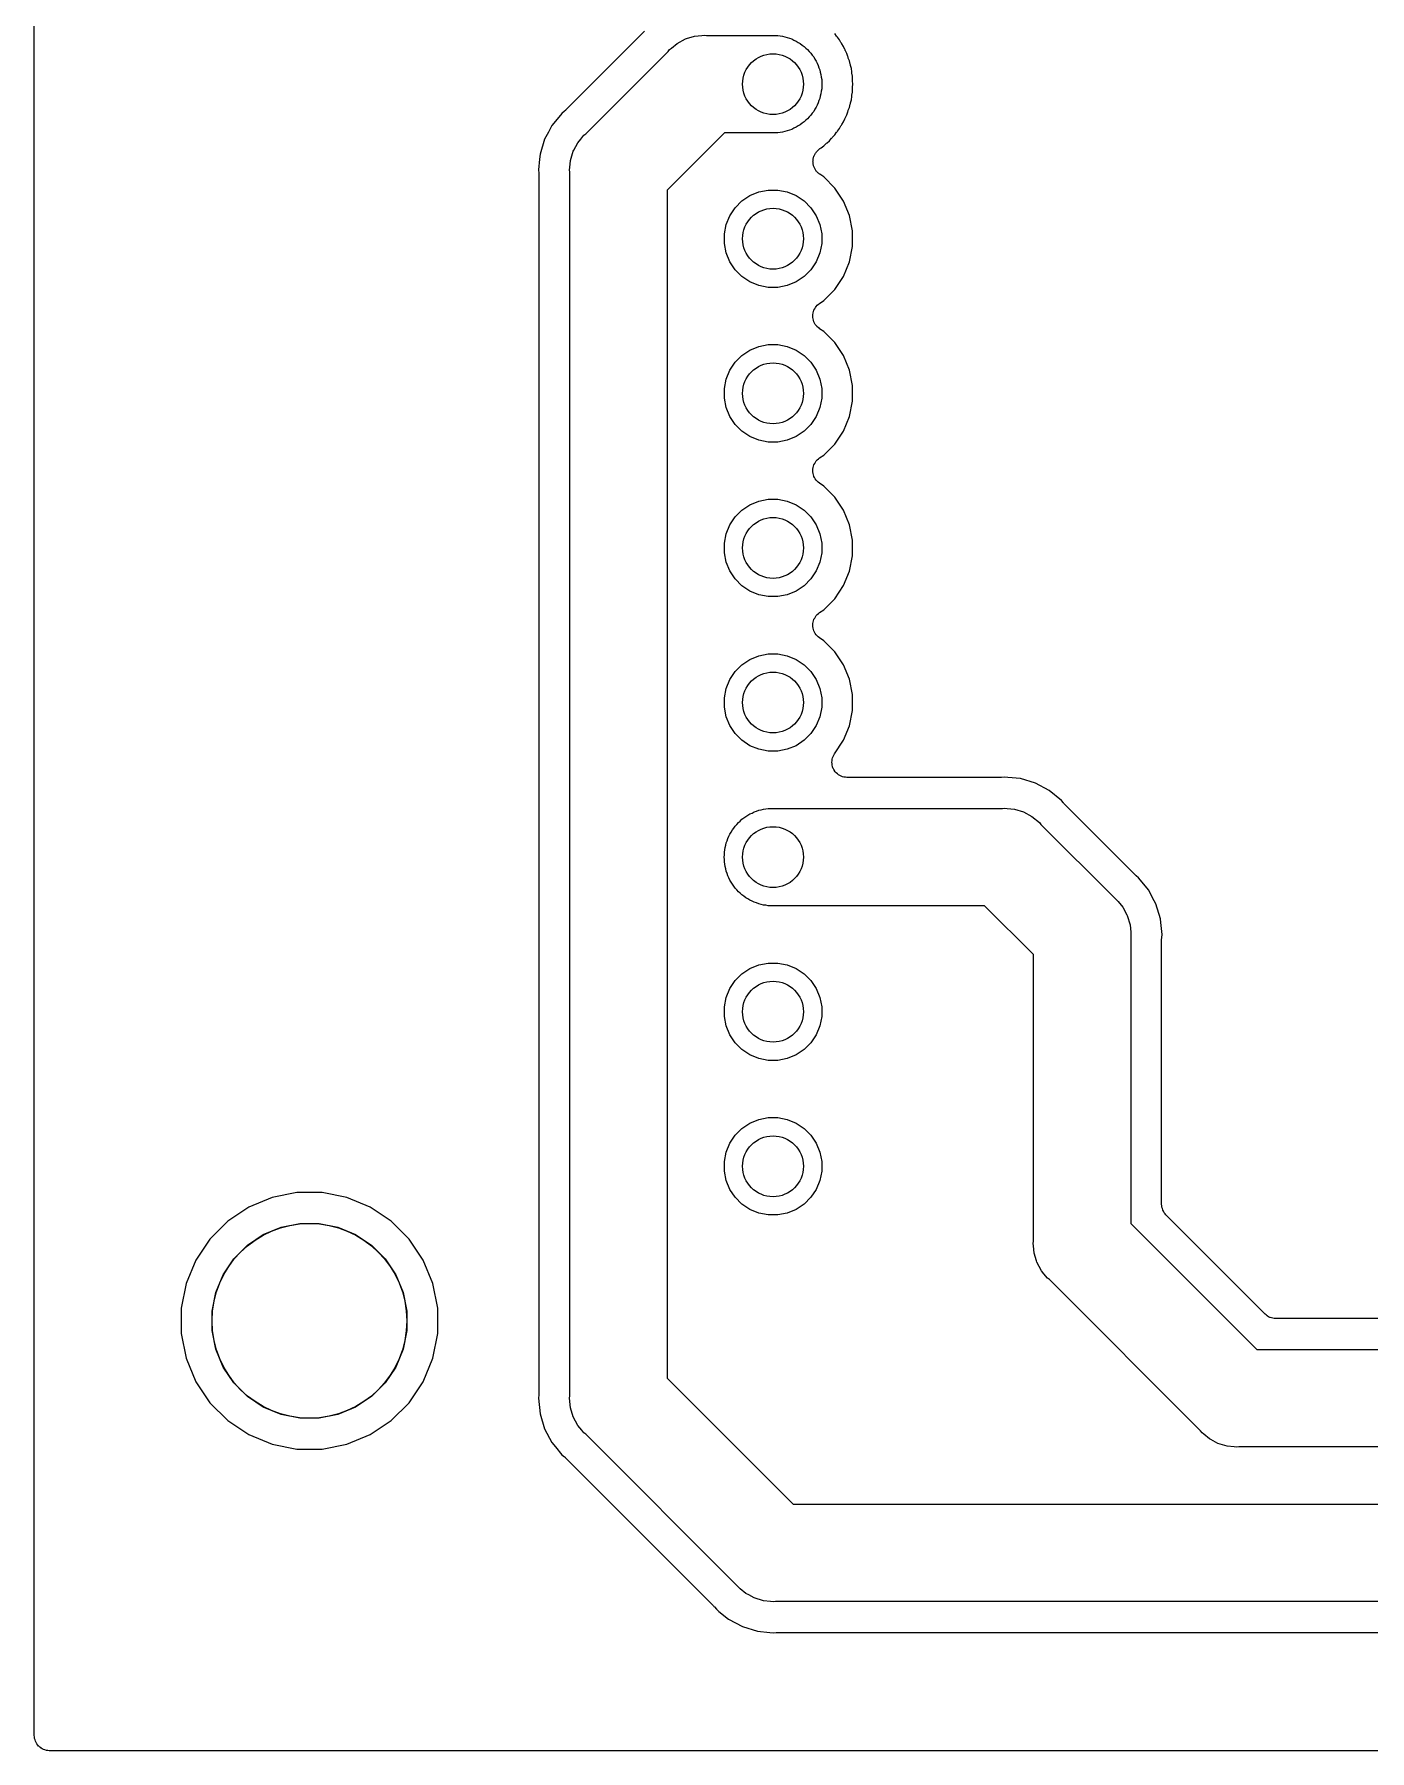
# Model space of a CAD drawing. Extents: x 42.5 to 107.4, y -118.8 to -66.6.
# Drawn here: x 42.47 to 64.42, y -118.82 to -90.62 of the extents above; entities that cross this region are included whole.
import ezdxf

# ---------------------------------------------------------------- set-up
doc = ezdxf.new("R2010")
doc.units = 0
doc.layers.add('BLACK', color=7, linetype='CONTINUOUS')

msp = doc.modelspace()

# ---------------------------------------------------------------- linework, layer by layer
at = {"layer": 'BLACK', "linetype": 'CONTINUOUS'}
for p, q in [((42.468, -118.572), (42.468, -66.848)), ((52.4996, -90.5692), (51.1992, -91.8696)), ((52.9407, -90.8465), (53.032, -90.7716)), ((53.032, -90.7716), (53.171, -90.6973)), ((53.171, -90.6973), (53.1878, -90.6922)), ((53.1878, -90.6922), (53.3218, -90.6516)), ((53.3218, -90.6516), (53.4393, -90.64)), ((53.4393, -90.64), (53.4786, -90.6361)), ((53.4393, -90.64), (53.4393, -90.64)), ((53.4786, -90.6361), (53.5179, -90.64)), ((53.5179, -90.64), (54.6888, -90.64)), ((54.6888, -90.64), (54.7275, -90.6477)), ((54.7275, -90.6477), (54.7668, -90.6516)), ((54.7668, -90.6516), (54.8046, -90.663)), ((54.8046, -90.663), (54.8434, -90.6707)), ((54.8434, -90.6707), (54.8798, -90.6859)), ((54.8798, -90.6859), (54.9176, -90.6973)), ((54.9176, -90.6973), (54.9524, -90.7159)), ((54.9524, -90.7159), (54.9889, -90.731)), ((54.9889, -90.731), (55.0218, -90.753)), ((55.0218, -90.753), (55.0566, -90.7716)), ((55.0566, -90.7716), (55.0871, -90.7967)), ((55.0871, -90.7967), (55.12, -90.8186)), ((55.655, -90.6497), (55.626, -90.6062)), ((55.6617, -90.6578), (55.655, -90.6497)), ((55.6675, -90.6667), (55.6617, -90.6578)), ((55.6697, -90.6694), (55.6675, -90.6667)), ((55.7028, -90.7098), (55.6697, -90.6694)), ((55.7275, -90.7559), (55.7028, -90.7098)), ((55.7333, -90.7647), (55.7275, -90.7559)), ((55.7382, -90.774), (55.7333, -90.7647)), ((55.7401, -90.777), (55.7382, -90.774)), ((55.7691, -90.8204), (55.7401, -90.777)), ((51.5321, -92.2552), (52.8852, -90.9021)), ((52.8852, -90.9021), (52.9102, -90.8716)), ((52.9102, -90.8716), (52.9407, -90.8465)), ((55.12, -90.8186), (55.1479, -90.8465)), ((55.1479, -90.8465), (55.1784, -90.8716)), ((55.1784, -90.8716), (55.2035, -90.9021)), ((55.2035, -90.9021), (55.2314, -90.93)), ((55.2314, -90.93), (55.2533, -90.9629)), ((55.2533, -90.9629), (55.2784, -90.9934)), ((55.2784, -90.9934), (55.297, -91.0282)), ((55.297, -91.0282), (55.319, -91.0611)), ((55.319, -91.0611), (55.3341, -91.0976)), ((55.7891, -90.8687), (55.7691, -90.8204)), ((55.7941, -90.878), (55.7891, -90.8687)), ((55.798, -90.8878), (55.7941, -90.878)), ((55.7996, -90.8909), (55.798, -90.8878)), ((55.8243, -90.937), (55.7996, -90.8909)), ((55.8395, -90.9871), (55.8243, -90.937)), ((55.8435, -90.9968), (55.8395, -90.9871)), ((55.8464, -91.0069), (55.8435, -90.9968)), ((55.8477, -91.0102), (55.8464, -91.0069)), ((55.8677, -91.0585), (55.8477, -91.0102)), ((55.8779, -91.1097), (55.8677, -91.0585)), ((55.3341, -91.0976), (55.3527, -91.1324)), ((55.3527, -91.1324), (55.3641, -91.1702)), ((55.3641, -91.1702), (55.3793, -91.2066)), ((55.3793, -91.2066), (55.387, -91.2454)), ((55.387, -91.2454), (55.3984, -91.2832)), ((55.3984, -91.2832), (55.4023, -91.3225)), ((55.4023, -91.3225), (55.41, -91.3612)), ((55.41, -91.3612), (55.41, -91.4007)), ((55.881, -91.1198), (55.8779, -91.1097)), ((55.8829, -91.1302), (55.881, -91.1198)), ((55.8839, -91.1335), (55.8829, -91.1302)), ((55.8991, -91.1836), (55.8839, -91.1335)), ((55.9042, -91.2356), (55.8991, -91.1836)), ((55.9062, -91.246), (55.9042, -91.2356)), ((55.9071, -91.2565), (55.9062, -91.246)), ((55.9078, -91.2599), (55.9071, -91.2565)), ((55.918, -91.3112), (55.9078, -91.2599)), ((55.918, -91.3635), (55.918, -91.3112)), ((55.919, -91.374), (55.918, -91.3635)), ((55.387, -91.6346), (55.3793, -91.6734)), ((55.3984, -91.5968), (55.387, -91.6346)), ((55.4023, -91.5575), (55.3984, -91.5968)), ((55.41, -91.5188), (55.4023, -91.5575)), ((55.41, -91.4007), (55.4139, -91.44)), ((55.4139, -91.44), (55.41, -91.4793)), ((55.41, -91.4793), (55.41, -91.5188)), ((55.8991, -91.6964), (55.9042, -91.6444)), ((55.9042, -91.6444), (55.9046, -91.6409)), ((55.9046, -91.6409), (55.9068, -91.6306)), ((55.9068, -91.6306), (55.9078, -91.6201)), ((55.9078, -91.6201), (55.918, -91.5688)), ((55.918, -91.513), (55.9192, -91.5026)), ((55.918, -91.5165), (55.918, -91.513)), ((55.918, -91.5688), (55.918, -91.5165)), ((55.9189, -91.3845), (55.919, -91.374)), ((55.9192, -91.388), (55.9189, -91.3845)), ((55.9243, -91.44), (55.9192, -91.388)), ((55.9192, -91.492), (55.9243, -91.44)), ((55.9192, -91.5026), (55.9192, -91.492)), ((51.1406, -91.9193), (51.0072, -92.0819)), ((51.1811, -91.8861), (51.1406, -91.9193)), ((51.1885, -91.8786), (51.1811, -91.8861)), ((51.1967, -91.8721), (51.1885, -91.8786)), ((51.1992, -91.8696), (51.1967, -91.8721)), ((55.2533, -91.9171), (55.2314, -91.95)), ((55.2784, -91.8866), (55.2533, -91.9171)), ((55.297, -91.8518), (55.2784, -91.8866)), ((55.319, -91.8189), (55.297, -91.8518)), ((55.3341, -91.7824), (55.319, -91.8189)), ((55.3527, -91.7476), (55.3341, -91.7824)), ((55.3641, -91.7098), (55.3527, -91.7476)), ((55.3793, -91.6734), (55.3641, -91.7098)), ((55.8243, -91.943), (55.8395, -91.8929)), ((55.8395, -91.8929), (55.8405, -91.8896)), ((55.8405, -91.8896), (55.8447, -91.8799)), ((55.8447, -91.8799), (55.8477, -91.8698)), ((55.8477, -91.8698), (55.8677, -91.8215)), ((55.8677, -91.8215), (55.8779, -91.7702)), ((55.8779, -91.7702), (55.8786, -91.7668)), ((55.8786, -91.7668), (55.8818, -91.7568)), ((55.8818, -91.7568), (55.8839, -91.7465)), ((55.8839, -91.7465), (55.8991, -91.6964)), ((50.9772, -92.1184), (50.9182, -92.2287)), ((51.0072, -92.0819), (50.9772, -92.1184)), ((51.0072, -92.0819), (51.0072, -92.0819)), ((54.8434, -92.2093), (54.8046, -92.217)), ((54.8798, -92.1941), (54.8434, -92.2093)), ((54.9176, -92.1827), (54.8798, -92.1941)), ((54.9524, -92.1641), (54.9176, -92.1827)), ((54.9889, -92.149), (54.9524, -92.1641)), ((55.0218, -92.127), (54.9889, -92.149)), ((55.0566, -92.1084), (55.0218, -92.127)), ((55.0871, -92.0833), (55.0566, -92.1084)), ((55.12, -92.0614), (55.0871, -92.0833)), ((55.1479, -92.0335), (55.12, -92.0614)), ((55.1784, -92.0084), (55.1479, -92.0335)), ((55.2035, -91.9779), (55.1784, -92.0084)), ((55.2314, -91.95), (55.2035, -91.9779)), ((55.6638, -92.2194), (55.6697, -92.2106)), ((55.6697, -92.2106), (55.7028, -92.1702)), ((55.7028, -92.1702), (55.7275, -92.1241)), ((55.7275, -92.1241), (55.7291, -92.121)), ((55.7291, -92.121), (55.7351, -92.1123)), ((55.7351, -92.1123), (55.7401, -92.103)), ((55.7401, -92.103), (55.7691, -92.0596)), ((55.7691, -92.0596), (55.7891, -92.0113)), ((55.7891, -92.0113), (55.7905, -92.008)), ((55.7905, -92.008), (55.7956, -91.9988)), ((55.7956, -91.9988), (55.7996, -91.9891)), ((55.7996, -91.9891), (55.8243, -91.943)), ((50.8557, -92.3457), (50.7809, -92.5922)), ((50.9182, -92.2287), (50.8557, -92.3457)), ((50.9182, -92.2287), (50.9182, -92.2287)), ((51.335, -92.5266), (51.4016, -92.402)), ((51.4016, -92.402), (51.4511, -92.3417)), ((51.4511, -92.3417), (51.5016, -92.2802)), ((51.5016, -92.2802), (51.5321, -92.2552)), ((53.81, -92.24), (52.87, -93.18)), ((54.6888, -92.24), (53.81, -92.24)), ((54.7275, -92.2323), (54.6888, -92.24)), ((54.7668, -92.2284), (54.7275, -92.2323)), ((54.8046, -92.217), (54.7668, -92.2284)), ((55.3806, -92.4997), (55.3833, -92.4975)), ((55.3833, -92.4975), (55.3922, -92.4917)), ((55.3922, -92.4917), (55.4003, -92.485)), ((55.4003, -92.485), (55.4438, -92.456)), ((55.4438, -92.456), (55.4808, -92.419)), ((55.4808, -92.419), (55.4833, -92.4166)), ((55.4833, -92.4166), (55.4915, -92.41)), ((55.4915, -92.41), (55.4989, -92.4025)), ((55.4989, -92.4025), (55.5394, -92.3694)), ((55.5394, -92.3694), (55.5725, -92.3289)), ((55.5725, -92.3289), (55.5748, -92.3263)), ((55.5748, -92.3263), (55.5823, -92.3189)), ((55.5823, -92.3189), (55.589, -92.3108)), ((55.589, -92.3108), (55.626, -92.2738)), ((55.626, -92.2738), (55.655, -92.2303)), ((55.655, -92.2303), (55.657, -92.2274)), ((55.657, -92.2274), (55.6638, -92.2194)), ((50.7728, -92.6747), (50.7557, -92.8486)), ((50.7809, -92.5922), (50.7728, -92.6747)), ((50.7728, -92.6747), (50.7728, -92.6747)), ((51.27, -92.8093), (51.2816, -92.6918)), ((51.2816, -92.6918), (51.3273, -92.541)), ((51.3273, -92.541), (51.335, -92.5266)), ((55.2663, -92.7094), (55.2675, -92.6979)), ((55.2674, -92.7222), (55.2663, -92.7094)), ((55.2674, -92.7352), (55.2674, -92.7222)), ((55.2695, -92.7465), (55.2674, -92.7352)), ((55.2675, -92.6864), (55.2701, -92.6737)), ((55.2675, -92.6979), (55.2675, -92.6864)), ((55.2706, -92.758), (55.2695, -92.7465)), ((55.2701, -92.6737), (55.2715, -92.6608)), ((55.2742, -92.7704), (55.2706, -92.758)), ((55.2715, -92.6608), (55.2749, -92.6498)), ((55.2766, -92.7831), (55.2742, -92.7704)), ((55.2749, -92.6498), (55.2772, -92.6386)), ((55.2772, -92.6386), (55.2822, -92.6266)), ((55.2822, -92.6266), (55.286, -92.6143)), ((55.286, -92.6143), (55.2915, -92.6042)), ((55.2915, -92.6042), (55.296, -92.5935)), ((55.296, -92.5935), (55.3032, -92.5828)), ((55.3032, -92.5828), (55.3094, -92.5714)), ((55.3094, -92.5714), (55.3167, -92.5626)), ((55.3167, -92.5626), (55.3231, -92.553)), ((55.3231, -92.553), (55.3323, -92.5438)), ((55.3323, -92.5438), (55.3406, -92.5339)), ((55.3406, -92.5339), (55.3495, -92.5266)), ((55.3495, -92.5266), (55.3577, -92.5185)), ((55.3577, -92.5185), (55.3806, -92.4997)), ((50.7557, -92.8486), (50.7608, -92.9007)), ((50.7608, -92.9007), (50.7611, -92.9041)), ((50.7611, -92.9041), (50.761, -92.9147)), ((50.761, -92.9147), (50.762, -92.9252)), ((50.762, -92.9252), (50.762, -112.953)), ((51.2661, -92.8486), (51.27, -92.8093)), ((51.27, -92.8879), (51.2661, -92.8486)), ((51.27, -112.991), (51.27, -92.8879)), ((55.281, -92.7937), (55.2766, -92.7831)), ((55.2842, -92.8048), (55.281, -92.7937)), ((55.2902, -92.8163), (55.2842, -92.8048)), ((55.2951, -92.8282), (55.2902, -92.8163)), ((55.3014, -92.8379), (55.2951, -92.8282)), ((55.3067, -92.8481), (55.3014, -92.8379)), ((55.3148, -92.8582), (55.3067, -92.8481)), ((55.3219, -92.869), (55.3148, -92.8582)), ((55.33, -92.8772), (55.3219, -92.869)), ((55.3372, -92.8862), (55.33, -92.8772)), ((55.3471, -92.8945), (55.3372, -92.8862)), ((55.3561, -92.9038), (55.3471, -92.8945)), ((55.3657, -92.9102), (55.3561, -92.9038)), ((55.3745, -92.9177), (55.3657, -92.9102)), ((55.3774, -92.9196), (55.3745, -92.9177)), ((55.4438, -92.964), (55.3774, -92.9196)), ((55.626, -93.1462), (55.4438, -92.964)), ((52.87, -93.18), (52.87, -112.699)), ((54.1, -93.3586), (54.2311, -93.271)), ((54.2311, -93.271), (54.3766, -93.2107)), ((54.3766, -93.2107), (54.5312, -93.18)), ((54.5312, -93.18), (54.6888, -93.18)), ((54.6888, -93.18), (54.8434, -93.2107)), ((54.8434, -93.2107), (54.9889, -93.271)), ((54.9889, -93.271), (55.12, -93.3586)), ((55.7691, -93.3604), (55.626, -93.1462)), ((53.8407, -93.7466), (53.901, -93.6011)), ((53.901, -93.6011), (53.9886, -93.47)), ((53.9886, -93.47), (54.1, -93.3586)), ((55.12, -93.3586), (55.2314, -93.47)), ((55.2314, -93.47), (55.319, -93.6011)), ((55.319, -93.6011), (55.3793, -93.7466)), ((55.8677, -93.5985), (55.7691, -93.3604)), ((55.918, -93.8512), (55.8677, -93.5985)), ((53.81, -93.9012), (53.8407, -93.7466)), ((53.81, -94.0588), (53.81, -93.9012)), ((55.3793, -93.7466), (55.41, -93.9012)), ((55.41, -93.9012), (55.41, -94.0588)), ((55.918, -94.1088), (55.918, -93.8512)), ((53.8407, -94.2134), (53.81, -94.0588)), ((55.41, -94.0588), (55.3793, -94.2134)), ((55.8677, -94.3615), (55.918, -94.1088)), ((53.901, -94.3589), (53.8407, -94.2134)), ((53.9886, -94.49), (53.901, -94.3589)), ((55.319, -94.3589), (55.2314, -94.49)), ((55.3793, -94.2134), (55.319, -94.3589)), ((55.7691, -94.5996), (55.8677, -94.3615)), ((54.1, -94.6014), (53.9886, -94.49)), ((54.2311, -94.689), (54.1, -94.6014)), ((54.3766, -94.7493), (54.2311, -94.689)), ((54.5312, -94.78), (54.3766, -94.7493)), ((54.8434, -94.7493), (54.6888, -94.78)), ((54.9889, -94.689), (54.8434, -94.7493)), ((55.12, -94.6014), (54.9889, -94.689)), ((55.2314, -94.49), (55.12, -94.6014)), ((55.626, -94.8138), (55.7691, -94.5996)), ((54.6888, -94.78), (54.5312, -94.78)), ((55.3747, -95.0421), (55.4438, -94.996)), ((55.4438, -94.996), (55.626, -94.8138)), ((55.2636, -95.2476), (55.2662, -95.2239)), ((55.2637, -95.2483), (55.2636, -95.2476)), ((55.2636, -95.2489), (55.2637, -95.2483)), ((55.2658, -95.2724), (55.2636, -95.2489)), ((55.2679, -95.2962), (55.2658, -95.2724)), ((55.2662, -95.2239), (55.2686, -95.2004)), ((55.2681, -95.2968), (55.2679, -95.2962)), ((55.2682, -95.2975), (55.2681, -95.2968)), ((55.2749, -95.3202), (55.2682, -95.2975)), ((55.2686, -95.2004), (55.2688, -95.1997)), ((55.2688, -95.1997), (55.2689, -95.1991)), ((55.2689, -95.1991), (55.2759, -95.1765)), ((55.2759, -95.1765), (55.2829, -95.1537)), ((55.2829, -95.1537), (55.2832, -95.1531)), ((55.2832, -95.1531), (55.2834, -95.1525)), ((55.2834, -95.1525), (55.2948, -95.1317)), ((55.2948, -95.1317), (55.306, -95.1107)), ((55.306, -95.1107), (55.3064, -95.1102)), ((55.3064, -95.1102), (55.3067, -95.1097)), ((55.3067, -95.1097), (55.3219, -95.0914)), ((55.3219, -95.0914), (55.337, -95.0731)), ((55.337, -95.0731), (55.3375, -95.0727)), ((55.3375, -95.0727), (55.3379, -95.0721)), ((55.3379, -95.0721), (55.3564, -95.0572)), ((55.3564, -95.0572), (55.3747, -95.0421)), ((55.2816, -95.343), (55.2749, -95.3202)), ((55.2819, -95.3436), (55.2816, -95.343)), ((55.2821, -95.3443), (55.2819, -95.3436)), ((55.2931, -95.3653), (55.2821, -95.3443)), ((55.3041, -95.3863), (55.2931, -95.3653)), ((55.3045, -95.3869), (55.3041, -95.3863)), ((55.3048, -95.3874), (55.3045, -95.3869)), ((55.3197, -95.4059), (55.3048, -95.3874)), ((55.3346, -95.4244), (55.3197, -95.4059)), ((55.3351, -95.4249), (55.3346, -95.4244)), ((55.3355, -95.4254), (55.3351, -95.4249)), ((55.3537, -95.4406), (55.3355, -95.4254)), ((55.3719, -95.4559), (55.3537, -95.4406)), ((55.3729, -95.4566), (55.3719, -95.4559)), ((55.373, -95.4567), (55.3729, -95.4566)), ((55.3729, -95.4566), (55.3729, -95.4566)), ((55.3747, -95.4579), (55.373, -95.4567)), ((55.4438, -95.504), (55.3747, -95.4579)), ((55.626, -95.6862), (55.4438, -95.504)), ((54.1, -95.8986), (54.2311, -95.811)), ((54.2311, -95.811), (54.3766, -95.7507)), ((54.3766, -95.7507), (54.5312, -95.72)), ((54.5312, -95.72), (54.6888, -95.72)), ((54.6888, -95.72), (54.8434, -95.7507)), ((54.8434, -95.7507), (54.9889, -95.811)), ((54.9889, -95.811), (55.12, -95.8986)), ((55.7691, -95.9004), (55.626, -95.6862)), ((53.8407, -96.2866), (53.901, -96.1411)), ((53.901, -96.1411), (53.9886, -96.01)), ((53.9886, -96.01), (54.1, -95.8986)), ((55.12, -95.8986), (55.2314, -96.01)), ((55.2314, -96.01), (55.319, -96.1411)), ((55.319, -96.1411), (55.3793, -96.2866)), ((55.8677, -96.1385), (55.7691, -95.9004)), ((55.918, -96.3912), (55.8677, -96.1385)), ((53.81, -96.4412), (53.8407, -96.2866)), ((53.81, -96.5988), (53.81, -96.4412)), ((55.3793, -96.2866), (55.41, -96.4412)), ((55.41, -96.4412), (55.41, -96.5988)), ((55.918, -96.6488), (55.918, -96.3912)), ((53.8407, -96.7534), (53.81, -96.5988)), ((55.41, -96.5988), (55.3793, -96.7534)), ((55.8677, -96.9015), (55.918, -96.6488)), ((53.901, -96.8989), (53.8407, -96.7534)), ((53.9886, -97.03), (53.901, -96.8989)), ((55.319, -96.8989), (55.2314, -97.03)), ((55.3793, -96.7534), (55.319, -96.8989)), ((55.7691, -97.1396), (55.8677, -96.9015)), ((54.1, -97.1414), (53.9886, -97.03)), ((54.2311, -97.229), (54.1, -97.1414)), ((54.3766, -97.2893), (54.2311, -97.229)), ((54.5312, -97.32), (54.3766, -97.2893)), ((54.8434, -97.2893), (54.6888, -97.32)), ((54.9889, -97.229), (54.8434, -97.2893)), ((55.12, -97.1414), (54.9889, -97.229)), ((55.2314, -97.03), (55.12, -97.1414)), ((55.626, -97.3538), (55.7691, -97.1396)), ((54.6888, -97.32), (54.5312, -97.32)), ((55.3747, -97.5821), (55.4438, -97.536)), ((55.4438, -97.536), (55.626, -97.3538)), ((55.2636, -97.7876), (55.2662, -97.7639)), ((55.2637, -97.7883), (55.2636, -97.7876)), ((55.2636, -97.7889), (55.2637, -97.7883)), ((55.2658, -97.8124), (55.2636, -97.7889)), ((55.2679, -97.8362), (55.2658, -97.8124)), ((55.2662, -97.7639), (55.2686, -97.7404)), ((55.2681, -97.8368), (55.2679, -97.8362)), ((55.2682, -97.8375), (55.2681, -97.8368)), ((55.2749, -97.8602), (55.2682, -97.8375)), ((55.2686, -97.7404), (55.2688, -97.7397)), ((55.2688, -97.7397), (55.2689, -97.7391)), ((55.2689, -97.7391), (55.2759, -97.7165)), ((55.2759, -97.7165), (55.2829, -97.6937)), ((55.2829, -97.6937), (55.2832, -97.6931)), ((55.2832, -97.6931), (55.2834, -97.6925)), ((55.2834, -97.6925), (55.2948, -97.6717)), ((55.2948, -97.6717), (55.306, -97.6507)), ((55.306, -97.6507), (55.3064, -97.6502)), ((55.3064, -97.6502), (55.3067, -97.6497)), ((55.3067, -97.6497), (55.3219, -97.6314)), ((55.3219, -97.6314), (55.337, -97.6131)), ((55.337, -97.6131), (55.3375, -97.6127)), ((55.3375, -97.6127), (55.3379, -97.6121)), ((55.3379, -97.6121), (55.3564, -97.5972)), ((55.3564, -97.5972), (55.3747, -97.5821)), ((55.2816, -97.883), (55.2749, -97.8602)), ((55.2819, -97.8836), (55.2816, -97.883)), ((55.2821, -97.8843), (55.2819, -97.8836)), ((55.2931, -97.9053), (55.2821, -97.8843)), ((55.3041, -97.9263), (55.2931, -97.9053)), ((55.3045, -97.9269), (55.3041, -97.9263)), ((55.3048, -97.9274), (55.3045, -97.9269)), ((55.3197, -97.9459), (55.3048, -97.9274)), ((55.3346, -97.9644), (55.3197, -97.9459)), ((55.3351, -97.9649), (55.3346, -97.9644)), ((55.3355, -97.9654), (55.3351, -97.9649)), ((55.3537, -97.9806), (55.3355, -97.9654)), ((55.3719, -97.9959), (55.3537, -97.9806)), ((55.3729, -97.9966), (55.3719, -97.9959)), ((55.373, -97.9967), (55.3729, -97.9966)), ((55.3729, -97.9966), (55.3729, -97.9966)), ((55.3747, -97.9979), (55.373, -97.9967)), ((55.4438, -98.044), (55.3747, -97.9979)), ((55.626, -98.2262), (55.4438, -98.044)), ((54.1, -98.4386), (54.2311, -98.351)), ((54.2311, -98.351), (54.3766, -98.2907)), ((54.3766, -98.2907), (54.5312, -98.26)), ((54.5312, -98.26), (54.6888, -98.26)), ((54.6888, -98.26), (54.8434, -98.2907)), ((54.8434, -98.2907), (54.9889, -98.351)), ((54.9889, -98.351), (55.12, -98.4386)), ((55.7691, -98.4404), (55.626, -98.2262)), ((53.8407, -98.8266), (53.901, -98.6811)), ((53.901, -98.6811), (53.9886, -98.55)), ((53.9886, -98.55), (54.1, -98.4386)), ((55.12, -98.4386), (55.2314, -98.55)), ((55.2314, -98.55), (55.319, -98.6811)), ((55.319, -98.6811), (55.3793, -98.8266)), ((55.8677, -98.6785), (55.7691, -98.4404)), ((55.918, -98.9312), (55.8677, -98.6785)), ((53.81, -98.9812), (53.8407, -98.8266)), ((53.81, -99.1388), (53.81, -98.9812)), ((55.3793, -98.8266), (55.41, -98.9812)), ((55.41, -98.9812), (55.41, -99.1388)), ((55.918, -99.1888), (55.918, -98.9312)), ((53.8407, -99.2934), (53.81, -99.1388)), ((55.41, -99.1388), (55.3793, -99.2934)), ((55.8677, -99.4415), (55.918, -99.1888)), ((53.901, -99.4389), (53.8407, -99.2934)), ((53.9886, -99.57), (53.901, -99.4389)), ((55.319, -99.4389), (55.2314, -99.57)), ((55.3793, -99.2934), (55.319, -99.4389)), ((55.7691, -99.6796), (55.8677, -99.4415)), ((54.1, -99.6814), (53.9886, -99.57)), ((54.2311, -99.769), (54.1, -99.6814)), ((54.3766, -99.8293), (54.2311, -99.769)), ((54.5312, -99.86), (54.3766, -99.8293)), ((54.8434, -99.8293), (54.6888, -99.86)), ((54.9889, -99.769), (54.8434, -99.8293)), ((55.12, -99.6814), (54.9889, -99.769)), ((55.2314, -99.57), (55.12, -99.6814)), ((55.626, -99.8938), (55.7691, -99.6796)), ((54.6888, -99.86), (54.5312, -99.86)), ((55.3747, -100.122), (55.4438, -100.076)), ((55.4438, -100.076), (55.626, -99.8938)), ((55.2636, -100.328), (55.2662, -100.304)), ((55.2636, -100.329), (55.2637, -100.328)), ((55.2637, -100.328), (55.2636, -100.328)), ((55.2658, -100.352), (55.2636, -100.329)), ((55.2679, -100.376), (55.2658, -100.352)), ((55.2662, -100.304), (55.2686, -100.28)), ((55.2681, -100.377), (55.2679, -100.376)), ((55.2682, -100.377), (55.2681, -100.377)), ((55.2749, -100.4), (55.2682, -100.377)), ((55.2686, -100.28), (55.2688, -100.28)), ((55.2688, -100.28), (55.2689, -100.279)), ((55.2689, -100.279), (55.2759, -100.256)), ((55.2759, -100.256), (55.2829, -100.234)), ((55.2829, -100.234), (55.2832, -100.233)), ((55.2832, -100.233), (55.2834, -100.233)), ((55.2834, -100.233), (55.2948, -100.212)), ((55.2948, -100.212), (55.306, -100.191)), ((55.306, -100.191), (55.3064, -100.19)), ((55.3064, -100.19), (55.3067, -100.19)), ((55.3067, -100.19), (55.3219, -100.171)), ((55.3219, -100.171), (55.337, -100.153)), ((55.337, -100.153), (55.3375, -100.153)), ((55.3375, -100.153), (55.3379, -100.152)), ((55.3379, -100.152), (55.3564, -100.137)), ((55.3564, -100.137), (55.3747, -100.122)), ((55.2816, -100.423), (55.2749, -100.4)), ((55.2819, -100.424), (55.2816, -100.423)), ((55.2821, -100.424), (55.2819, -100.424)), ((55.2931, -100.445), (55.2821, -100.424)), ((55.3041, -100.466), (55.2931, -100.445)), ((55.3045, -100.467), (55.3041, -100.466)), ((55.3048, -100.467), (55.3045, -100.467)), ((55.3197, -100.486), (55.3048, -100.467)), ((55.3346, -100.504), (55.3197, -100.486)), ((55.3351, -100.505), (55.3346, -100.504)), ((55.3355, -100.505), (55.3351, -100.505)), ((55.3537, -100.521), (55.3355, -100.505)), ((55.3719, -100.536), (55.3537, -100.521)), ((55.3729, -100.537), (55.3719, -100.536)), ((55.373, -100.537), (55.3729, -100.537)), ((55.3729, -100.537), (55.3729, -100.537)), ((55.3747, -100.538), (55.373, -100.537)), ((55.4438, -100.584), (55.3747, -100.538)), ((55.626, -100.766), (55.4438, -100.584)), ((54.1, -100.979), (54.2311, -100.891)), ((54.2311, -100.891), (54.3766, -100.831)), ((54.3766, -100.831), (54.5312, -100.8)), ((54.5312, -100.8), (54.6888, -100.8)), ((54.6888, -100.8), (54.8434, -100.831)), ((54.8434, -100.831), (54.9889, -100.891)), ((54.9889, -100.891), (55.12, -100.979)), ((55.7691, -100.98), (55.626, -100.766)), ((53.8407, -101.367), (53.901, -101.221)), ((53.901, -101.221), (53.9886, -101.09)), ((53.9886, -101.09), (54.1, -100.979)), ((55.12, -100.979), (55.2314, -101.09)), ((55.2314, -101.09), (55.319, -101.221)), ((55.319, -101.221), (55.3793, -101.367)), ((55.8677, -101.218), (55.7691, -100.98)), ((55.918, -101.471), (55.8677, -101.218)), ((53.81, -101.521), (53.8407, -101.367)), ((53.81, -101.679), (53.81, -101.521)), ((55.3793, -101.367), (55.41, -101.521)), ((55.41, -101.521), (55.41, -101.679)), ((55.918, -101.729), (55.918, -101.471)), ((53.8407, -101.833), (53.81, -101.679)), ((55.41, -101.679), (55.3793, -101.833)), ((55.8677, -101.982), (55.918, -101.729)), ((53.901, -101.979), (53.8407, -101.833)), ((53.9886, -102.11), (53.901, -101.979)), ((55.319, -101.979), (55.2314, -102.11)), ((55.3793, -101.833), (55.319, -101.979)), ((55.7691, -102.22), (55.8677, -101.982)), ((54.1, -102.221), (53.9886, -102.11)), ((54.2311, -102.309), (54.1, -102.221)), ((54.3766, -102.369), (54.2311, -102.309)), ((54.5312, -102.4), (54.3766, -102.369)), ((54.8434, -102.369), (54.6888, -102.4)), ((54.9889, -102.309), (54.8434, -102.369)), ((55.12, -102.221), (54.9889, -102.309)), ((55.2314, -102.11), (55.12, -102.221)), ((55.6198, -102.443), (55.7691, -102.22)), ((54.6888, -102.4), (54.5312, -102.4)), ((55.5776, -102.58), (55.5801, -102.557)), ((55.5777, -102.581), (55.5776, -102.58)), ((55.5799, -102.605), (55.5776, -102.581)), ((55.5776, -102.581), (55.5777, -102.581)), ((55.5821, -102.629), (55.5799, -102.605)), ((55.5801, -102.557), (55.5825, -102.533)), ((55.5822, -102.629), (55.5821, -102.629)), ((55.5823, -102.63), (55.5822, -102.629)), ((55.5891, -102.653), (55.5823, -102.63)), ((55.5825, -102.533), (55.5827, -102.532)), ((55.5827, -102.532), (55.5898, -102.509)), ((55.5827, -102.532), (55.5827, -102.532)), ((55.5898, -102.509), (55.5968, -102.486)), ((55.5968, -102.486), (55.597, -102.486)), ((55.597, -102.486), (55.5972, -102.485)), ((55.5972, -102.485), (55.6085, -102.464)), ((55.6085, -102.464), (55.6198, -102.443)), ((55.5958, -102.676), (55.5891, -102.653)), ((55.5961, -102.676), (55.5958, -102.676)), ((55.5963, -102.677), (55.5961, -102.676)), ((55.6074, -102.698), (55.5963, -102.677)), ((55.6184, -102.719), (55.6074, -102.698)), ((55.6188, -102.719), (55.6184, -102.719)), ((55.619, -102.72), (55.6188, -102.719)), ((55.6341, -102.738), (55.619, -102.72)), ((55.649, -102.757), (55.6341, -102.738)), ((55.6494, -102.757), (55.649, -102.757)), ((55.6498, -102.758), (55.6494, -102.757)), ((55.6682, -102.773), (55.6498, -102.758)), ((55.6864, -102.788), (55.6682, -102.773)), ((55.6869, -102.789), (55.6864, -102.788)), ((55.6873, -102.789), (55.6869, -102.789)), ((55.7083, -102.8), (55.6873, -102.789)), ((55.7292, -102.812), (55.7083, -102.8)), ((55.7297, -102.812), (55.7292, -102.812)), ((55.7302, -102.812), (55.7297, -102.812)), ((55.7529, -102.819), (55.7302, -102.812)), ((55.7757, -102.827), (55.7529, -102.819)), ((55.7762, -102.827), (55.7757, -102.827)), ((55.7767, -102.827), (55.7762, -102.827)), ((55.8005, -102.829), (55.7767, -102.827)), ((55.8241, -102.832), (55.8005, -102.829)), ((55.8252, -102.832), (55.8241, -102.832)), ((55.8253, -102.832), (55.8252, -102.832)), ((55.8252, -102.832), (55.8252, -102.832)), ((55.8276, -102.832), (55.8253, -102.832)), ((58.3435, -102.832), (55.8276, -102.832)), ((58.354, -102.831), (58.3435, -102.832)), ((58.3645, -102.831), (58.354, -102.831)), ((58.368, -102.831), (58.3645, -102.831)), ((58.42, -102.826), (58.368, -102.831)), ((58.472, -102.831), (58.42, -102.826)), ((58.6764, -102.851), (58.472, -102.831)), ((58.472, -102.831), (58.472, -102.831)), ((58.923, -102.926), (58.6764, -102.851)), ((59.1502, -103.047), (58.923, -102.926)), ((59.3494, -103.211), (59.1502, -103.047)), ((59.3825, -103.251), (59.3494, -103.211)), ((54.1, -103.519), (54.1329, -103.497)), ((54.1329, -103.497), (54.1634, -103.472)), ((54.1634, -103.472), (54.1982, -103.453)), ((54.1982, -103.453), (54.2311, -103.431)), ((54.2311, -103.431), (54.2676, -103.416)), ((54.2676, -103.416), (54.3024, -103.397)), ((54.3024, -103.397), (54.3402, -103.386)), ((54.3402, -103.386), (54.3766, -103.371)), ((54.3766, -103.371), (54.4154, -103.363)), ((54.4154, -103.363), (54.4532, -103.352)), ((54.4532, -103.352), (54.4925, -103.348)), ((54.4925, -103.348), (54.5312, -103.34)), ((54.5312, -103.34), (58.3807, -103.34)), ((58.3807, -103.34), (58.42, -103.336)), ((58.42, -103.336), (58.4593, -103.34)), ((58.4593, -103.34), (58.4593, -103.34)), ((58.4593, -103.34), (58.5768, -103.352)), ((58.5768, -103.352), (58.7276, -103.397)), ((58.7276, -103.397), (58.8666, -103.472)), ((58.8666, -103.472), (58.9884, -103.572)), ((59.39, -103.259), (59.3825, -103.251)), ((59.3966, -103.267), (59.39, -103.259)), ((59.399, -103.269), (59.3966, -103.267)), ((60.5608, -104.431), (59.399, -103.269)), ((53.8859, -103.798), (53.901, -103.761)), ((53.901, -103.761), (53.923, -103.728)), ((53.923, -103.728), (53.9416, -103.693)), ((53.9416, -103.693), (53.9667, -103.663)), ((53.9667, -103.663), (53.9886, -103.63)), ((53.9886, -103.63), (54.0165, -103.602)), ((54.0165, -103.602), (54.0416, -103.572)), ((54.0416, -103.572), (54.0721, -103.547)), ((54.0721, -103.547), (54.1, -103.519)), ((58.9884, -103.572), (59.0135, -103.602)), ((59.0135, -103.602), (60.2279, -104.817)), ((53.81, -104.061), (53.8177, -104.022)), ((53.81, -104.101), (53.81, -104.061)), ((53.8177, -104.022), (53.8216, -103.983)), ((53.8216, -103.983), (53.833, -103.945)), ((53.833, -103.945), (53.8407, -103.907)), ((53.8407, -103.907), (53.8559, -103.87)), ((53.8559, -103.87), (53.8673, -103.832)), ((53.8673, -103.832), (53.8859, -103.798)), ((53.8061, -104.14), (53.81, -104.101)), ((53.81, -104.179), (53.8061, -104.14)), ((53.81, -104.219), (53.81, -104.179)), ((53.8177, -104.258), (53.81, -104.219)), ((53.8216, -104.297), (53.8177, -104.258)), ((53.833, -104.335), (53.8216, -104.297)), ((53.8407, -104.373), (53.833, -104.335)), ((53.8559, -104.41), (53.8407, -104.373)), ((53.8673, -104.448), (53.8559, -104.41)), ((53.8859, -104.482), (53.8673, -104.448)), ((53.901, -104.519), (53.8859, -104.482)), ((53.923, -104.552), (53.901, -104.519)), ((53.9416, -104.587), (53.923, -104.552)), ((53.9667, -104.617), (53.9416, -104.587)), ((53.9886, -104.65), (53.9667, -104.617)), ((60.5689, -104.438), (60.5608, -104.431)), ((60.5763, -104.445), (60.5689, -104.438)), ((60.579, -104.447), (60.5763, -104.445)), ((60.6194, -104.481), (60.579, -104.447)), ((60.6525, -104.521), (60.6194, -104.481)), ((60.7828, -104.68), (60.6525, -104.521)), ((60.6525, -104.521), (60.6525, -104.521)), ((54.0165, -104.678), (53.9886, -104.65)), ((54.0416, -104.708), (54.0165, -104.678)), ((54.0721, -104.733), (54.0416, -104.708)), ((54.1, -104.761), (54.0721, -104.733)), ((54.1329, -104.783), (54.1, -104.761)), ((54.1634, -104.808), (54.1329, -104.783)), ((54.1982, -104.827), (54.1634, -104.808)), ((54.2311, -104.849), (54.1982, -104.827)), ((54.2676, -104.864), (54.2311, -104.849)), ((54.3024, -104.883), (54.2676, -104.864)), ((54.3402, -104.894), (54.3024, -104.883)), ((54.3766, -104.909), (54.3402, -104.894)), ((60.2279, -104.817), (60.2584, -104.842)), ((60.2584, -104.842), (60.2835, -104.872)), ((60.2835, -104.872), (60.3584, -104.963)), ((60.8775, -104.857), (60.7828, -104.68)), ((60.9043, -104.907), (60.8775, -104.857)), ((60.8775, -104.857), (60.8775, -104.857)), ((60.9791, -105.154), (60.9043, -104.907)), ((54.4154, -104.917), (54.3766, -104.909)), ((54.4532, -104.928), (54.4154, -104.917)), ((54.4925, -104.932), (54.4532, -104.928)), ((54.5312, -104.94), (54.4925, -104.932)), ((58.0886, -104.94), (54.5312, -104.94)), ((58.89, -105.741), (58.0886, -104.94)), ((60.3584, -104.963), (60.4247, -105.087)), ((60.4247, -105.087), (60.4327, -105.102)), ((60.4327, -105.102), (60.4784, -105.253)), ((60.9848, -105.212), (60.9791, -105.154)), ((60.4784, -105.253), (60.49, -105.371)), ((60.49, -105.371), (60.49, -105.371)), ((60.49, -105.371), (60.4939, -105.41)), ((60.4939, -105.41), (60.49, -105.449)), ((60.49, -105.449), (60.49, -110.159)), ((61.0043, -105.41), (60.9848, -105.212)), ((60.9848, -105.212), (60.9848, -105.212)), ((60.9992, -105.462), (61.0043, -105.41)), ((60.9992, -105.473), (60.9992, -105.462)), ((58.89, -110.451), (58.89, -105.741)), ((60.998, -105.483), (60.9992, -105.473)), ((60.998, -105.487), (60.998, -105.483)), ((60.998, -109.845), (60.998, -105.487)), ((54.1, -106.059), (54.2311, -105.971)), ((54.2311, -105.971), (54.3766, -105.911)), ((54.3766, -105.911), (54.5312, -105.88)), ((54.5312, -105.88), (54.6888, -105.88)), ((54.6888, -105.88), (54.8434, -105.911)), ((54.8434, -105.911), (54.9889, -105.971)), ((54.9889, -105.971), (55.12, -106.059)), ((53.8407, -106.447), (53.901, -106.301)), ((53.901, -106.301), (53.9886, -106.17)), ((53.9886, -106.17), (54.1, -106.059)), ((55.12, -106.059), (55.2314, -106.17)), ((55.2314, -106.17), (55.319, -106.301)), ((55.319, -106.301), (55.3793, -106.447)), ((53.81, -106.601), (53.8407, -106.447)), ((55.3793, -106.447), (55.41, -106.601)), ((53.81, -106.759), (53.81, -106.601)), ((53.8407, -106.913), (53.81, -106.759)), ((55.41, -106.759), (55.3793, -106.913)), ((55.41, -106.601), (55.41, -106.759)), ((53.901, -107.059), (53.8407, -106.913)), ((53.9886, -107.19), (53.901, -107.059)), ((55.319, -107.059), (55.2314, -107.19)), ((55.3793, -106.913), (55.319, -107.059)), ((54.1, -107.301), (53.9886, -107.19)), ((54.2311, -107.389), (54.1, -107.301)), ((54.3766, -107.449), (54.2311, -107.389)), ((54.9889, -107.389), (54.8434, -107.449)), ((55.12, -107.301), (54.9889, -107.389)), ((55.2314, -107.19), (55.12, -107.301)), ((54.5312, -107.48), (54.3766, -107.449)), ((54.6888, -107.48), (54.5312, -107.48)), ((54.8434, -107.449), (54.6888, -107.48)), ((54.1, -108.599), (54.2311, -108.511)), ((54.2311, -108.511), (54.3766, -108.451)), ((54.3766, -108.451), (54.5312, -108.42)), ((54.5312, -108.42), (54.6888, -108.42)), ((54.6888, -108.42), (54.8434, -108.451)), ((54.8434, -108.451), (54.9889, -108.511)), ((54.9889, -108.511), (55.12, -108.599)), ((53.8407, -108.987), (53.901, -108.841)), ((53.901, -108.841), (53.9886, -108.71)), ((53.9886, -108.71), (54.1, -108.599)), ((55.12, -108.599), (55.2314, -108.71)), ((55.2314, -108.71), (55.319, -108.841)), ((55.319, -108.841), (55.3793, -108.987)), ((53.81, -109.141), (53.8407, -108.987)), ((55.3793, -108.987), (55.41, -109.141)), ((53.81, -109.299), (53.81, -109.141)), ((53.8407, -109.453), (53.81, -109.299)), ((55.41, -109.299), (55.3793, -109.453)), ((55.41, -109.141), (55.41, -109.299)), ((46.7824, -109.652), (46.3751, -109.733)), ((47.1976, -109.652), (46.7824, -109.652)), ((47.6049, -109.733), (47.1976, -109.652)), ((53.901, -109.599), (53.8407, -109.453)), ((53.9886, -109.73), (53.901, -109.599)), ((55.319, -109.599), (55.2314, -109.73)), ((55.3793, -109.453), (55.319, -109.599)), ((45.9915, -109.892), (45.6462, -110.123)), ((46.3751, -109.733), (45.9915, -109.892)), ((47.9885, -109.892), (47.6049, -109.733)), ((48.3338, -110.123), (47.9885, -109.892)), ((54.1, -109.841), (53.9886, -109.73)), ((54.2311, -109.929), (54.1, -109.841)), ((54.3766, -109.989), (54.2311, -109.929)), ((54.9889, -109.929), (54.8434, -109.989)), ((55.12, -109.841), (54.9889, -109.929)), ((55.2314, -109.73), (55.12, -109.841)), ((61.0003, -109.868), (60.998, -109.845)), ((61.0023, -109.891), (61.0003, -109.868)), ((61.0026, -109.892), (61.0023, -109.891)), ((61.0028, -109.893), (61.0026, -109.892)), ((61.0094, -109.915), (61.0028, -109.893)), ((61.0159, -109.938), (61.0094, -109.915)), ((61.0165, -109.939), (61.0159, -109.938)), ((61.0169, -109.94), (61.0165, -109.939)), ((61.0277, -109.96), (61.0169, -109.94)), ((61.0383, -109.981), (61.0277, -109.96)), ((61.0392, -109.982), (61.0383, -109.981)), ((61.0398, -109.983), (61.0392, -109.982)), ((61.0544, -110.001), (61.0398, -109.983)), ((45.6462, -110.123), (45.3526, -110.416)), ((46.2321, -110.342), (46.5233, -110.221)), ((46.5233, -110.221), (46.8324, -110.16)), ((46.8324, -110.16), (47.1476, -110.16)), ((47.1476, -110.16), (47.4567, -110.221)), ((47.4567, -110.221), (47.7479, -110.342)), ((48.6274, -110.416), (48.3338, -110.123)), ((54.5312, -110.02), (54.3766, -109.989)), ((54.6888, -110.02), (54.5312, -110.02)), ((54.8434, -109.989), (54.6888, -110.02)), ((60.49, -110.159), (62.5614, -112.23)), ((61.0688, -110.019), (61.0544, -110.001)), ((61.0706, -110.021), (61.0688, -110.019)), ((61.0712, -110.021), (61.0706, -110.021)), ((61.0706, -110.021), (61.0706, -110.021)), ((61.0706, -110.021), (61.0706, -110.021)), ((62.6986, -111.649), (61.0712, -110.021)), ((45.3526, -110.416), (45.1219, -110.761)), ((45.7472, -110.74), (45.9701, -110.517)), ((45.9701, -110.517), (46.2321, -110.342)), ((47.7479, -110.342), (48.0099, -110.517)), ((48.0099, -110.517), (48.2328, -110.74)), ((48.8581, -110.761), (48.6274, -110.416)), ((58.8861, -110.49), (58.89, -110.451)), ((58.89, -110.529), (58.8861, -110.49)), ((58.9016, -110.647), (58.89, -110.529)), ((58.89, -110.529), (58.89, -110.529)), ((45.1219, -110.761), (44.963, -111.145)), ((45.5721, -111.002), (45.7472, -110.74)), ((48.2328, -110.74), (48.4079, -111.002)), ((49.017, -111.145), (48.8581, -110.761)), ((58.9405, -110.775), (58.9016, -110.647)), ((58.9473, -110.798), (58.9405, -110.775)), ((59.0216, -110.937), (58.9473, -110.798)), ((45.4515, -111.293), (45.5721, -111.002)), ((48.4079, -111.002), (48.5285, -111.293)), ((59.0624, -110.986), (59.0216, -110.937)), ((59.1216, -111.058), (59.0624, -110.986)), ((59.1521, -111.083), (59.1216, -111.058)), ((61.6365, -113.568), (59.1521, -111.083)), ((44.963, -111.145), (44.882, -111.552)), ((45.39, -111.602), (45.4515, -111.293)), ((48.5285, -111.293), (48.59, -111.602)), ((49.098, -111.552), (49.017, -111.145)), ((44.882, -111.552), (44.882, -111.968)), ((45.39, -111.918), (45.39, -111.602)), ((48.59, -111.602), (48.59, -111.918)), ((49.098, -111.968), (49.098, -111.552)), ((62.7165, -111.663), (62.6986, -111.649)), ((62.7341, -111.678), (62.7165, -111.663)), ((45.4515, -112.227), (45.39, -111.918)), ((48.59, -111.918), (48.5285, -112.227)), ((62.7353, -111.679), (62.7341, -111.678)), ((62.7363, -111.68), (62.7353, -111.679)), ((62.7567, -111.691), (62.7363, -111.68)), ((62.7769, -111.702), (62.7567, -111.691)), ((62.7781, -111.702), (62.7769, -111.702)), ((62.7793, -111.703), (62.7781, -111.702)), ((62.8014, -111.71), (62.7793, -111.703)), ((62.8234, -111.717), (62.8014, -111.71)), ((62.8247, -111.717), (62.8234, -111.717)), ((62.8259, -111.717), (62.8247, -111.717)), ((62.8489, -111.719), (62.8259, -111.717)), ((62.8719, -111.722), (62.8489, -111.719)), ((62.8744, -111.722), (62.8719, -111.722)), ((62.8745, -111.722), (62.8744, -111.722)), ((62.8753, -111.722), (62.8745, -111.722)), ((62.8745, -111.722), (62.8745, -111.722)), ((86.9847, -111.722), (62.8753, -111.722)), ((44.882, -111.968), (44.963, -112.375)), ((45.5721, -112.518), (45.4515, -112.227)), ((48.5285, -112.227), (48.4079, -112.518)), ((49.017, -112.375), (49.098, -111.968)), ((62.5614, -112.23), (87.2986, -112.23)), ((44.963, -112.375), (45.1219, -112.759)), ((45.7472, -112.78), (45.5721, -112.518)), ((48.4079, -112.518), (48.2328, -112.78)), ((48.8581, -112.759), (49.017, -112.375)), ((45.1219, -112.759), (45.3526, -113.104)), ((45.9701, -113.003), (45.7472, -112.78)), ((48.2328, -112.78), (48.0099, -113.003)), ((48.6274, -113.104), (48.8581, -112.759)), ((52.87, -112.699), (54.9414, -114.77)), ((46.2321, -113.178), (45.9701, -113.003)), ((48.0099, -113.003), (47.7479, -113.178)), ((50.7608, -112.978), (50.7557, -113.03)), ((50.7557, -113.03), (50.7809, -113.286)), ((50.762, -112.957), (50.7608, -112.967)), ((50.7608, -112.967), (50.7608, -112.978)), ((50.762, -112.953), (50.762, -112.957)), ((51.2661, -113.03), (51.27, -112.991)), ((51.2816, -113.187), (51.2661, -113.03)), ((45.3526, -113.104), (45.6462, -113.397)), ((46.5233, -113.299), (46.2321, -113.178)), ((46.8324, -113.36), (46.5233, -113.299)), ((47.1476, -113.36), (46.8324, -113.36)), ((47.4567, -113.299), (47.1476, -113.36)), ((47.7479, -113.178), (47.4567, -113.299)), ((48.3338, -113.397), (48.6274, -113.104)), ((50.7809, -113.286), (50.8557, -113.533)), ((51.3273, -113.338), (51.2816, -113.187)), ((51.4016, -113.477), (51.3273, -113.338)), ((45.6462, -113.397), (45.9915, -113.628)), ((45.9915, -113.628), (46.3751, -113.787)), ((47.6049, -113.787), (47.9885, -113.628)), ((47.9885, -113.628), (48.3338, -113.397)), ((50.8557, -113.533), (50.9772, -113.76)), ((51.4675, -113.557), (51.4016, -113.477)), ((51.5016, -113.598), (51.4675, -113.557)), ((51.5321, -113.623), (51.5016, -113.598)), ((54.0165, -116.108), (51.5321, -113.623)), ((61.6616, -113.598), (61.6365, -113.568)), ((61.6921, -113.623), (61.6616, -113.598)), ((61.7834, -113.698), (61.6921, -113.623)), ((46.3751, -113.787), (46.7824, -113.868)), ((46.7824, -113.868), (47.1976, -113.868)), ((47.1976, -113.868), (47.6049, -113.787)), ((50.9772, -113.76), (51.0342, -113.83)), ((51.0342, -113.83), (51.0342, -113.83)), ((51.0342, -113.83), (51.1406, -113.959)), ((61.8058, -113.71), (61.7834, -113.698)), ((61.9224, -113.773), (61.8058, -113.71)), ((62.0732, -113.818), (61.9224, -113.773)), ((62.1907, -113.83), (62.0732, -113.818)), ((62.23, -113.834), (62.1907, -113.83)), ((62.1907, -113.83), (62.1907, -113.83)), ((62.2693, -113.83), (62.23, -113.834)), ((87.5907, -113.83), (62.2693, -113.83)), ((51.1406, -113.959), (51.181, -113.993)), ((51.181, -113.993), (51.1837, -113.995)), ((51.1837, -113.995), (51.1911, -114.002)), ((51.1911, -114.002), (51.1992, -114.009)), ((51.1992, -114.009), (53.631, -116.441)), ((54.9414, -114.77), (89.8386, -114.77)), ((54.0416, -116.138), (54.0165, -116.108)), ((54.0721, -116.163), (54.0416, -116.138)), ((54.1634, -116.238), (54.0721, -116.163)), ((53.631, -116.441), (53.6334, -116.443)), ((53.6334, -116.443), (53.64, -116.452)), ((53.64, -116.452), (53.6475, -116.459)), ((53.6475, -116.459), (53.6806, -116.499)), ((54.2118, -116.264), (54.1634, -116.238)), ((54.3024, -116.313), (54.2118, -116.264)), ((54.4532, -116.358), (54.3024, -116.313)), ((54.5707, -116.37), (54.4532, -116.358)), ((54.61, -116.374), (54.5707, -116.37)), ((54.5707, -116.37), (54.5707, -116.37)), ((54.6493, -116.37), (54.61, -116.374)), ((90.1307, -116.37), (54.6493, -116.37)), ((53.6806, -116.499), (53.721, -116.533)), ((53.721, -116.533), (53.721, -116.533)), ((53.721, -116.533), (53.8798, -116.663)), ((53.8798, -116.663), (54.107, -116.784)), ((54.107, -116.784), (54.3536, -116.859)), ((54.3536, -116.859), (54.558, -116.879)), ((54.558, -116.879), (54.558, -116.879)), ((54.558, -116.879), (54.61, -116.884)), ((54.61, -116.884), (54.662, -116.879)), ((54.662, -116.879), (54.6655, -116.879)), ((54.6655, -116.879), (54.676, -116.879)), ((54.676, -116.879), (54.6865, -116.878)), ((54.6865, -116.878), (90.0935, -116.878)), ((42.4703, -118.595), (42.468, -118.572)), ((42.4724, -118.619), (42.4703, -118.595)), ((42.4727, -118.62), (42.4724, -118.619)), ((42.4728, -118.621), (42.4727, -118.62)), ((42.4796, -118.643), (42.4728, -118.621)), ((42.4862, -118.666), (42.4796, -118.643)), ((42.4866, -118.666), (42.4862, -118.666)), ((42.4869, -118.667), (42.4866, -118.666)), ((42.4979, -118.688), (42.4869, -118.667)), ((42.5088, -118.709), (42.4979, -118.688)), ((42.5094, -118.71), (42.5088, -118.709)), ((42.5098, -118.71), (42.5094, -118.71)), ((42.5247, -118.729), (42.5098, -118.71)), ((42.5394, -118.747), (42.5247, -118.729)), ((42.5401, -118.747), (42.5394, -118.747)), ((42.5406, -118.748), (42.5401, -118.747)), ((42.5587, -118.763), (42.5406, -118.748)), ((42.5768, -118.778), (42.5587, -118.763)), ((42.5775, -118.779), (42.5768, -118.778)), ((42.5782, -118.779), (42.5775, -118.779)), ((42.5989, -118.79), (42.5782, -118.779)), ((42.6195, -118.802), (42.5989, -118.79)), ((42.6203, -118.802), (42.6195, -118.802)), ((42.6211, -118.802), (42.6203, -118.802)), ((42.6436, -118.809), (42.6211, -118.802)), ((42.666, -118.817), (42.6436, -118.809)), ((42.6669, -118.817), (42.666, -118.817)), ((42.6677, -118.817), (42.6669, -118.817)), ((42.6911, -118.819), (42.6677, -118.817)), ((42.7145, -118.822), (42.6911, -118.819)), ((42.7162, -118.822), (42.7145, -118.822)), ((42.7163, -118.822), (42.7162, -118.822)), ((42.718, -118.822), (42.7163, -118.822)), ((42.7163, -118.822), (42.7163, -118.822)), ((107.142, -118.822), (42.718, -118.822))]:
    msp.add_line(p, q, dxfattribs=at)
at = {"layer": 'BLACK'}
for centre, radius in [((54.61, -91.44), 0.5), ((54.61, -93.98), 0.5), ((54.61, -96.52), 0.5), ((54.61, -99.06), 0.5), ((54.61, -101.6), 0.5), ((54.61, -104.14), 0.5), ((54.61, -106.68), 0.5), ((54.61, -109.22), 0.5), ((46.99, -111.76), 1.6)]:
    msp.add_circle(centre, radius, dxfattribs=at)

doc.saveas('drawing.dxf')
